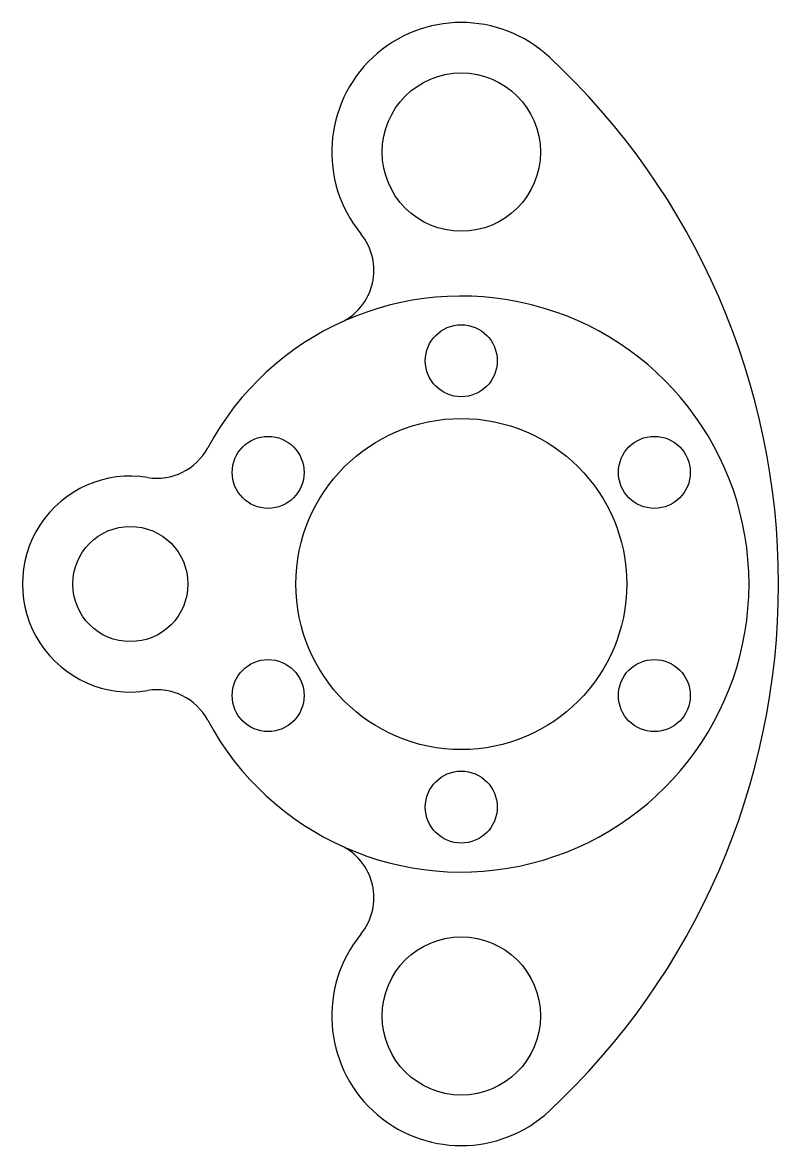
# Model space of a CAD drawing. Header units: centimetres. Extents: x 285 to 391, y 96 to 252.
import ezdxf

# ---------------------------------------------------------------- set-up
doc = ezdxf.new("R2010")
doc.units = ezdxf.units.CM
doc.header["$MEASUREMENT"] = 0

# ---------------------------------------------------------------- blocks, each defined once
blk = doc.blocks.new('*U1')
blk.add_circle((0, 0), 5)
blk = doc.blocks.new('*U2')
at = {"color": 0, "linetype": 'ByBlock', "lineweight": -2, "transparency": 16777216}
blk.add_blockref('*U1', (58.33, 46.97), dxfattribs=at)
for p, rotation in [((31.48, 31.47), 59.99999999999999), ((85.17, 31.47), 299.9999999999999), ((31.48, 0.47), 120), ((85.17, 0.47), 240), ((58.33, -15.03), 180)]:
    blk.add_blockref('*U1', p, dxfattribs=dict(at, rotation=rotation))

msp = doc.modelspace()

# ---------------------------------------------------------------- linework, layer by layer
for centre, radius in [((346.4, 233.89), 11), ((346.4, 173.89), 23), ((300.4, 173.89), 8), ((346.4, 113.89), 11)]:
    msp.add_circle(centre, radius)
for centre, radius, start, end in [((346.4, 233.89), 18, 47.0297, 219.2016), ((290.5, 173.89), 100, 312.9703, 47.0297), ((326.25, 217.46), 8, 294.8189, 39.2016), ((346.4, 173.89), 40, 208.2229, 151.7771), ((304.1, 196.59), 8, 260.7262, 331.7771), ((300.4, 173.89), 15, 80.7262, 279.2738), ((304.1, 151.2), 8, 28.2229, 99.2738), ((326.25, 130.33), 8, 320.7984, 65.1811), ((346.4, 113.89), 18, 140.7984, 312.9703)]:
    msp.add_arc(centre, radius, start, end)

# ---------------------------------------------------------------- block references
msp.add_blockref('*U2', (288.07, 157.93))

doc.saveas('drawing.dxf')
